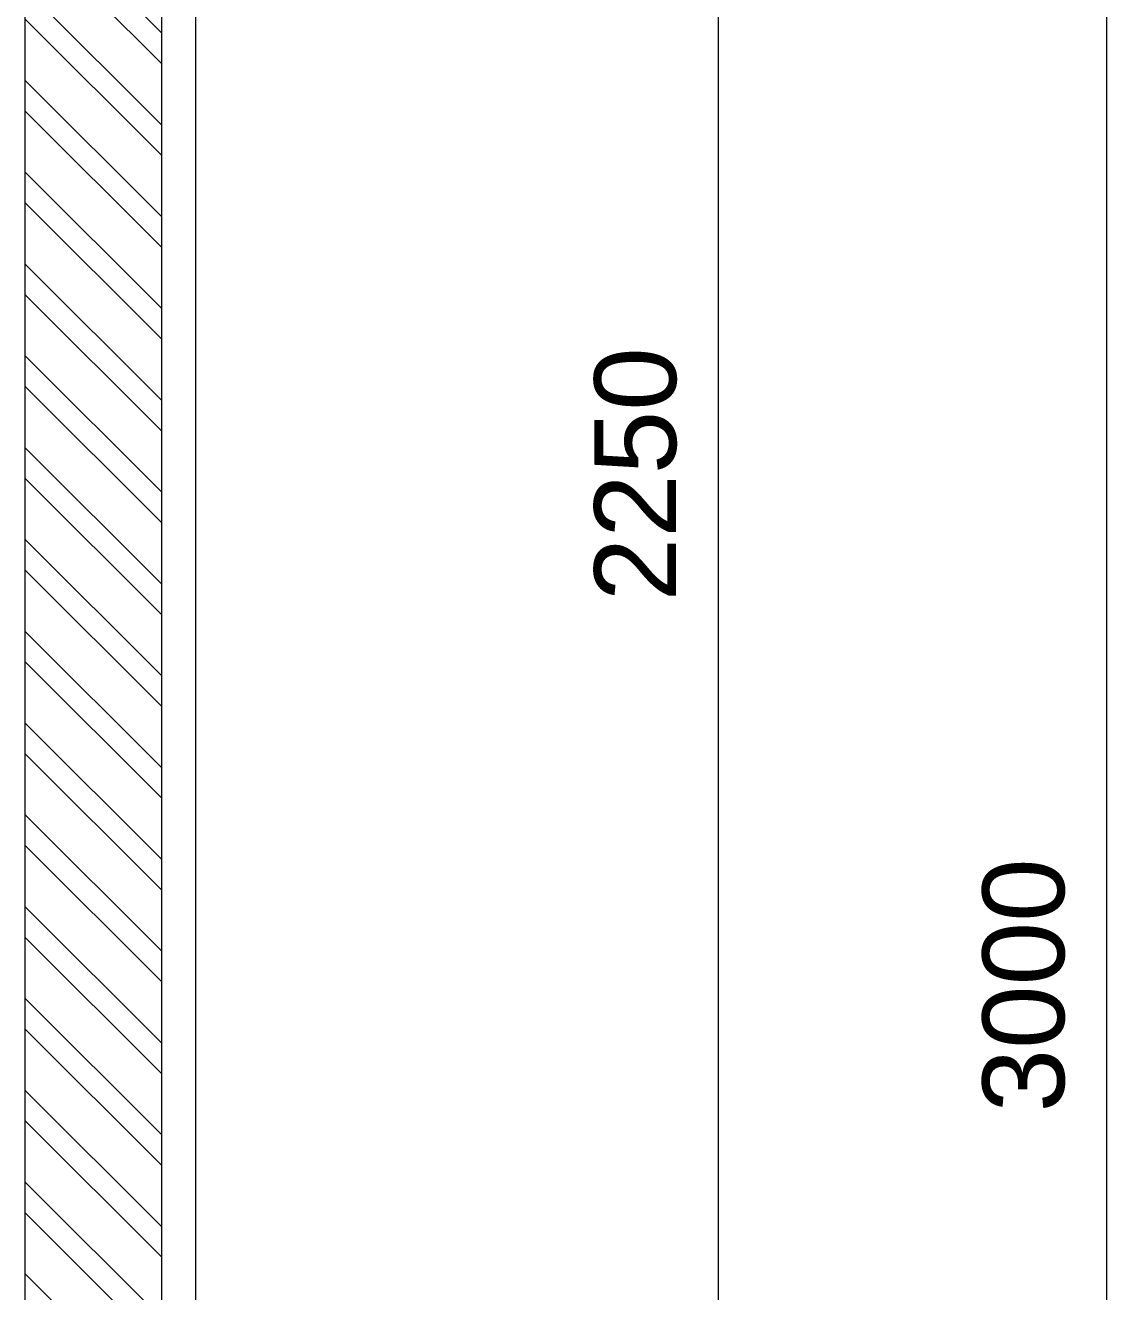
# Model space of a CAD drawing. Header units: millimetres. Extents: x 7371 to 278338, y -43753 to 35464.
# Drawn here: x 273813 to 274606, y -4219 to -3290 of the extents above; entities that cross this region are included whole.
import ezdxf

# ---------------------------------------------------------------- set-up
doc = ezdxf.new("R2010")
doc.units = ezdxf.units.MM
doc.header["$MEASUREMENT"] = 0
doc.linetypes.add('CENTER', pattern=[50.8, 31.75, -6.35, 6.35, -6.35])
doc.layers.get('DEFPOINTS').update_dxf_attribs({"lineweight": 18})
for name, color, linetype, lineweight in [('28-Arsiran', 252, 'Continuous', 5), ('8', 8, 'Continuous', 5), ('DINDING', 1, 'Continuous', 20), ('PIPA AIR BERSIH', 5, 'CENTER', 5)]:
    doc.layers.add(name, color=color, linetype=linetype, lineweight=lineweight)
doc.styles.get("Standard").update_dxf_attribs({"font": 'arial.ttf'})
doc.dimstyles.new('30 baru', dxfattribs={"dimtxt": 0.2, "dimasz": 0.1, "dimexe": 0.1, "dimexo": 0.1, "dimgap": 0.1, "dimtad": 1, "dimtoh": 1, "dimdec": 0, "dimlfac": 300, "dimtxsty": 'Standard', "dimblk": 'ARCHTICK', "dimcen": 0.1, "dimclrd": 1, "dimclre": 1, "dimclrt": 4, "dimadec": 0, "dimazin": 0, "dimtfac": 1, "dimtdec": 0, "dimtix": 1, "dimtmove": 0, "dimatfit": 3, "dimfxl": 1, "dimlwd": 5, "dimlwe": 5, "dimarcsym": 0})

# ---------------------------------------------------------------- blocks, each defined once
blk = doc.blocks.new('_ArchTick')
at = {"color": 0, "linetype": 'ByBlock', "const_width": 0.15}
blk.add_lwpolyline([(-0.5, -0.5), (0.5, 0.5)], dxfattribs=at)
blk = doc.blocks.new('*D237')
at = {"color": 1, "lineweight": 5, "transparency": 16777216}
for p, q in [((127661.6363, -891.4151), (127662.1687, -891.4151)), ((127662.0687, -898.9151), (127662.0687, -891.4151)), ((127661.6008, -898.9151), (127662.1687, -898.9151))]:
    blk.add_line(p, q, dxfattribs=at)
at = {"layer": 'DEFPOINTS', "color": 0, "transparency": 16777216}
for p in [(127661.5363, -891.4151), (127662.0687, -891.4151), (127661.5008, -898.9151)]:
    blk.add_point(p, dxfattribs=at)
at = {"color": 1, "lineweight": 5, "transparency": 16777216, "xscale": 0.1, "yscale": 0.1, "zscale": 0.1}
for p, rotation in [((127662.0687, -891.4151), 90), ((127662.0687, -898.9151), 270)]:
    blk.add_blockref('_ArchTick', p, dxfattribs=dict(at, rotation=rotation))
at = {"color": 4, "transparency": 16777216, "insert": (127661.8666, -895.1651), "char_height": 0.2, "attachment_point": 5, "rotation": 90}
blk.add_mtext('2250', dxfattribs=at)
blk = doc.blocks.new('*D238')
at = {"color": 1, "lineweight": 5, "transparency": 16777216}
for p, q in [((127661.6008, -891.4151), (127663.1179, -891.4151)), ((127663.0179, -901.4151), (127663.0179, -891.4151)), ((127661.7518, -901.4151), (127663.1179, -901.4151))]:
    blk.add_line(p, q, dxfattribs=at)
at = {"layer": 'DEFPOINTS', "color": 0, "transparency": 16777216}
for p in [(127661.5008, -891.4151), (127663.0179, -891.4151), (127661.6518, -901.4151)]:
    blk.add_point(p, dxfattribs=at)
at = {"color": 1, "lineweight": 5, "transparency": 16777216, "xscale": 0.1, "yscale": 0.1, "zscale": 0.1}
for p, rotation in [((127663.0179, -891.4151), 90), ((127663.0179, -901.4151), 270)]:
    blk.add_blockref('_ArchTick', p, dxfattribs=dict(at, rotation=rotation))
at = {"color": 4, "transparency": 16777216, "insert": (127662.8157, -896.4151), "char_height": 0.2, "attachment_point": 5, "rotation": 90}
blk.add_mtext('3000', dxfattribs=at)
blk = doc.blocks.new('dsdsdsdsd')
at = {"layer": '28-Arsiran'}
h = blk.add_hatch(dxfattribs=at)
h.set_pattern_fill('ANSI32', color=256, scale=0.016667, angle=90)
h.set_pattern_definition([(135, (127739.00564, -1052.6009), (-0.1122532, -0.1122532), []), (135, (127739.00564, -1052.52606), (-0.1122532, -0.1122532), [])])
h.paths.add_polyline_path([(127660.3741, -889.927), (127660.7075, -889.927), (127660.7075, -901.6151), (127660.3741, -901.6151)])
at = {"layer": '8'}
for p, q in [((127660.3741, -901.6151), (127660.3741, -889.927)), ((127660.7075, -901.6151), (127660.7075, -889.927))]:
    blk.add_line(p, q, dxfattribs=at)
at = {"layer": 'DINDING'}
blk.add_line((127660.7908, -901.6151), (127660.7908, -889.927), dxfattribs=at)
for base, p1, p2, picture, middle in [((127662.0687, -891.4151), (127661.5008, -898.9151), (127661.5363, -891.4151), '*D237', (127661.8666, -895.1651)), ((127663.0179, -891.4151), (127661.6518, -901.4151), (127661.5008, -891.4151), '*D238', (127662.8157, -896.4151))]:
    dim = blk.add_linear_dim(base=base, p1=p1, p2=p2, angle=90, dimstyle='30 baru')
    dim.commit()
    dim.dimension.update_dxf_attribs({"geometry": picture, "text_midpoint": middle})

msp = doc.modelspace()

# ---------------------------------------------------------------- block references
at = {"layer": 'PIPA AIR BERSIH', "xscale": 300.0000059255024, "yscale": 300.0000059255024, "zscale": 300.0000059255024}
msp.add_blockref('dsdsdsdsd', (-38024300.49, 264929.84), dxfattribs=at)

doc.saveas('drawing.dxf')
